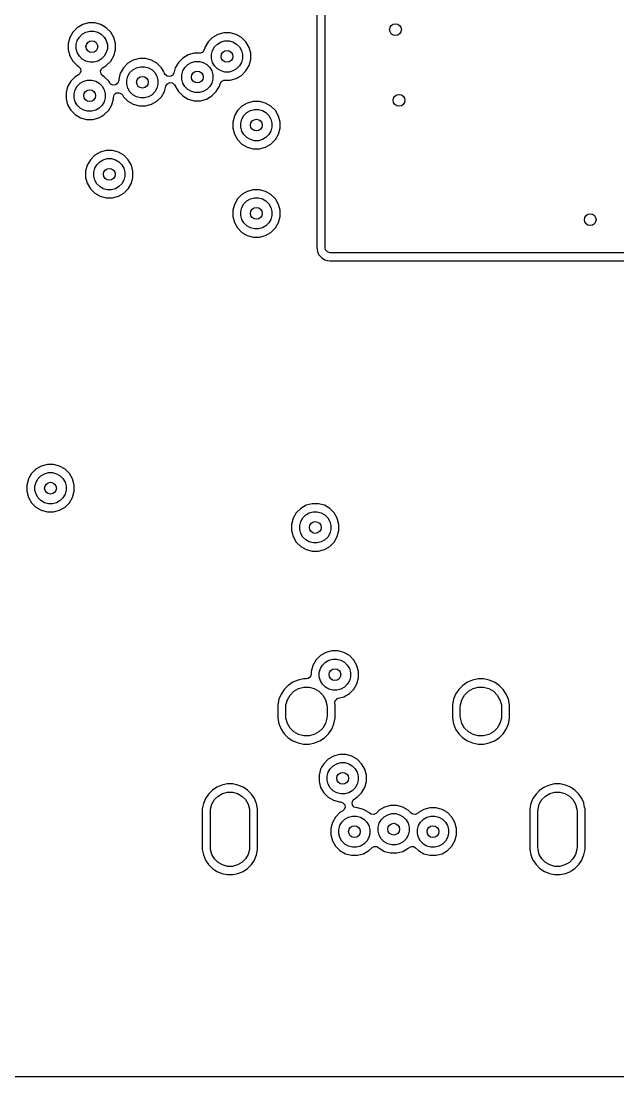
# Model space of a CAD drawing. Extents: x 0.98 to 8.09, y -3.46 to -0.83.
# Drawn here: x 4.026 to 4.625, y -3.465 to -2.405 of the extents above; entities that cross this region are included whole.
import ezdxf

# ---------------------------------------------------------------- set-up
doc = ezdxf.new("R2010")
doc.units = 0
doc.header["$MEASUREMENT"] = 0
doc.layers.add('BLACK', color=7, linetype='CONTINUOUS')

msp = doc.modelspace()

# ---------------------------------------------------------------- linework, layer by layer
at = {"layer": 'BLACK', "linetype": 'CONTINUOUS'}
for p, q in [((4.3225, -2.1407), (4.3225, -2.6329)), ((4.3307, -2.4184), (4.3307, -2.3298)), ((4.082, -2.4121), (4.0775, -2.4165)), ((4.0874, -2.409), (4.082, -2.4121)), ((4.082, -2.4121), (4.082, -2.4121)), ((4.0934, -2.4073), (4.0874, -2.409)), ((4.0874, -2.409), (4.0874, -2.409)), ((4.0874, -2.409), (4.0874, -2.409)), ((4.0997, -2.4073), (4.0934, -2.4073)), ((4.1057, -2.409), (4.0997, -2.4073)), ((4.1111, -2.4121), (4.1057, -2.409)), ((4.1156, -2.4165), (4.1111, -2.4121)), ((4.0744, -2.4219), (4.0728, -2.428)), ((4.0775, -2.4165), (4.0744, -2.4219)), ((4.0775, -2.4165), (4.0775, -2.4165)), ((4.0809, -2.429), (4.082, -2.4251)), ((4.082, -2.4251), (4.0841, -2.4215)), ((4.0841, -2.4215), (4.087, -2.4186)), ((4.087, -2.4186), (4.0905, -2.4166)), ((4.0905, -2.4166), (4.0945, -2.4155)), ((4.0945, -2.4155), (4.0986, -2.4155)), ((4.0986, -2.4155), (4.1026, -2.4166)), ((4.1026, -2.4166), (4.1061, -2.4186)), ((4.1061, -2.4186), (4.109, -2.4215)), ((4.109, -2.4215), (4.1111, -2.4251)), ((4.1111, -2.4251), (4.1122, -2.429)), ((4.1187, -2.4219), (4.1156, -2.4165)), ((4.1203, -2.428), (4.1187, -2.4219)), ((4.2177, -2.4219), (4.2133, -2.4264)), ((4.2231, -2.4188), (4.2177, -2.4219)), ((4.2177, -2.4219), (4.2177, -2.4219)), ((4.2292, -2.4172), (4.2231, -2.4188)), ((4.2231, -2.4188), (4.2231, -2.4188)), ((4.2231, -2.4188), (4.2231, -2.4188)), ((4.2354, -2.4172), (4.2292, -2.4172)), ((4.2415, -2.4188), (4.2354, -2.4172)), ((4.2469, -2.4219), (4.2415, -2.4188)), ((4.2513, -2.4264), (4.2469, -2.4219)), ((4.3307, -2.4578), (4.3307, -2.4184)), ((4.0728, -2.428), (4.0728, -2.4342)), ((4.0728, -2.4342), (4.0744, -2.4403)), ((4.0809, -2.4332), (4.0809, -2.429)), ((4.082, -2.4371), (4.0809, -2.4332)), ((4.1122, -2.4332), (4.1111, -2.4371)), ((4.1122, -2.429), (4.1122, -2.4332)), ((4.1187, -2.4403), (4.1203, -2.4342)), ((4.1203, -2.4342), (4.1203, -2.428)), ((4.2095, -2.4342), (4.2081, -2.4365)), ((4.2099, -2.4327), (4.2095, -2.4342)), ((4.2101, -2.4318), (4.2099, -2.4327)), ((4.2133, -2.4264), (4.2101, -2.4318)), ((4.2133, -2.4264), (4.2133, -2.4264)), ((4.2167, -2.4389), (4.2177, -2.4349)), ((4.2177, -2.4349), (4.2198, -2.4314)), ((4.2198, -2.4314), (4.2227, -2.4285)), ((4.2227, -2.4285), (4.2263, -2.4264)), ((4.2263, -2.4264), (4.2302, -2.4253)), ((4.2302, -2.4253), (4.2343, -2.4253)), ((4.2343, -2.4253), (4.2383, -2.4264)), ((4.2383, -2.4264), (4.2419, -2.4285)), ((4.2419, -2.4285), (4.2448, -2.4314)), ((4.2448, -2.4314), (4.2468, -2.4349)), ((4.2468, -2.4349), (4.2479, -2.4389)), ((4.2544, -2.4318), (4.2513, -2.4264)), ((4.2561, -2.4378), (4.2544, -2.4318)), ((4.0744, -2.4403), (4.0775, -2.4457)), ((4.0775, -2.4457), (4.082, -2.4501)), ((4.0841, -2.4407), (4.082, -2.4371)), ((4.087, -2.4436), (4.0841, -2.4407)), ((4.0905, -2.4457), (4.087, -2.4436)), ((4.0945, -2.4467), (4.0905, -2.4457)), ((4.1026, -2.4457), (4.0986, -2.4467)), ((4.1061, -2.4436), (4.1026, -2.4457)), ((4.109, -2.4407), (4.1061, -2.4436)), ((4.1111, -2.4371), (4.109, -2.4407)), ((4.1111, -2.4501), (4.1156, -2.4457)), ((4.1156, -2.4457), (4.1187, -2.4403)), ((4.1382, -2.4446), (4.1328, -2.4478)), ((4.1443, -2.443), (4.1382, -2.4446)), ((4.1382, -2.4446), (4.1382, -2.4446)), ((4.1382, -2.4446), (4.1382, -2.4446)), ((4.1505, -2.443), (4.1443, -2.443)), ((4.1566, -2.4446), (4.1505, -2.443)), ((4.162, -2.4478), (4.1566, -2.4446)), ((4.1879, -2.4425), (4.1835, -2.447)), ((4.1933, -2.4394), (4.1879, -2.4425)), ((4.1879, -2.4425), (4.1879, -2.4425)), ((4.1994, -2.4378), (4.1933, -2.4394)), ((4.1933, -2.4394), (4.1933, -2.4394)), ((4.1933, -2.4394), (4.1933, -2.4394)), ((4.1965, -2.447), (4.2004, -2.4459)), ((4.2048, -2.4378), (4.1994, -2.4378)), ((4.2004, -2.4459), (4.2046, -2.4459)), ((4.2046, -2.4459), (4.2085, -2.447)), ((4.2056, -2.4377), (4.2048, -2.4378)), ((4.2081, -2.4365), (4.2056, -2.4377)), ((4.2167, -2.443), (4.2167, -2.4389)), ((4.2177, -2.447), (4.2167, -2.443)), ((4.2479, -2.443), (4.2468, -2.447)), ((4.2479, -2.4389), (4.2479, -2.443)), ((4.2544, -2.4501), (4.2561, -2.4441)), ((4.2561, -2.4441), (4.2561, -2.4378)), ((4.082, -2.4501), (4.0833, -2.4509)), ((4.0833, -2.4509), (4.0852, -2.4529)), ((4.0857, -2.4556), (4.0847, -2.4581)), ((4.0852, -2.4529), (4.0857, -2.4556)), ((4.0986, -2.4467), (4.0945, -2.4467)), ((4.1053, -2.4558), (4.1064, -2.4533)), ((4.1059, -2.4585), (4.1053, -2.4558)), ((4.1064, -2.4533), (4.1078, -2.4521)), ((4.1078, -2.4521), (4.108, -2.452)), ((4.108, -2.452), (4.1111, -2.4501)), ((4.1259, -2.4565), (4.1252, -2.4576)), ((4.1284, -2.4522), (4.1259, -2.4565)), ((4.1328, -2.4478), (4.1284, -2.4522)), ((4.1284, -2.4522), (4.1284, -2.4522)), ((4.1328, -2.4478), (4.1328, -2.4478)), ((4.1349, -2.4572), (4.1378, -2.4543)), ((4.1378, -2.4543), (4.1414, -2.4522)), ((4.1414, -2.4522), (4.1453, -2.4512)), ((4.1453, -2.4512), (4.1494, -2.4512)), ((4.1494, -2.4512), (4.1534, -2.4522)), ((4.1534, -2.4522), (4.157, -2.4543)), ((4.157, -2.4543), (4.1599, -2.4572)), ((4.1664, -2.4522), (4.162, -2.4478)), ((4.1684, -2.4556), (4.1664, -2.4522)), ((4.1695, -2.4576), (4.1684, -2.4556)), ((4.1803, -2.4524), (4.179, -2.4576)), ((4.1835, -2.447), (4.1803, -2.4524)), ((4.1835, -2.447), (4.1835, -2.447)), ((4.1869, -2.4595), (4.1879, -2.4555)), ((4.1879, -2.4555), (4.19, -2.452)), ((4.19, -2.452), (4.1929, -2.4491)), ((4.1929, -2.4491), (4.1965, -2.447)), ((4.2085, -2.447), (4.2121, -2.4491)), ((4.2121, -2.4491), (4.215, -2.452)), ((4.215, -2.452), (4.217, -2.4555)), ((4.217, -2.4555), (4.2181, -2.4595)), ((4.2198, -2.4505), (4.2177, -2.447)), ((4.2227, -2.4534), (4.2198, -2.4505)), ((4.2263, -2.4555), (4.2227, -2.4534)), ((4.2302, -2.4566), (4.2263, -2.4555)), ((4.2343, -2.4566), (4.2302, -2.4566)), ((4.2383, -2.4555), (4.2343, -2.4566)), ((4.2419, -2.4534), (4.2383, -2.4555)), ((4.2448, -2.4505), (4.2419, -2.4534)), ((4.2468, -2.447), (4.2448, -2.4505)), ((4.2469, -2.46), (4.2513, -2.4555)), ((4.2513, -2.4555), (4.2544, -2.4501)), ((4.0755, -2.4657), (4.0726, -2.4708)), ((4.0799, -2.4613), (4.0755, -2.4657)), ((4.0755, -2.4657), (4.0755, -2.4657)), ((4.0833, -2.4593), (4.0799, -2.4613)), ((4.0799, -2.4613), (4.0799, -2.4613)), ((4.0847, -2.4581), (4.0833, -2.4593)), ((4.0849, -2.4678), (4.0885, -2.4658)), ((4.0885, -2.4658), (4.0924, -2.4647)), ((4.0924, -2.4647), (4.0965, -2.4647)), ((4.0965, -2.4647), (4.1005, -2.4658)), ((4.1005, -2.4658), (4.1041, -2.4678)), ((4.1078, -2.4605), (4.1059, -2.4585)), ((4.1091, -2.4613), (4.1078, -2.4605)), ((4.1135, -2.4657), (4.1091, -2.4613)), ((4.1145, -2.4675), (4.1135, -2.4657)), ((4.1135, -2.4657), (4.1135, -2.4657)), ((4.1135, -2.4657), (4.1135, -2.4657)), ((4.1155, -2.4687), (4.1145, -2.4675)), ((4.1236, -2.465), (4.1228, -2.4677)), ((4.1252, -2.4576), (4.1236, -2.4637)), ((4.1236, -2.4637), (4.1236, -2.4637)), ((4.1236, -2.4637), (4.1236, -2.465)), ((4.1318, -2.4647), (4.1328, -2.4608)), ((4.1318, -2.4688), (4.1318, -2.4647)), ((4.1328, -2.4608), (4.1349, -2.4572)), ((4.1599, -2.4572), (4.1619, -2.4608)), ((4.1619, -2.4608), (4.163, -2.4647)), ((4.163, -2.4647), (4.163, -2.4688)), ((4.1697, -2.4579), (4.1695, -2.4576)), ((4.1702, -2.459), (4.1697, -2.4579)), ((4.1697, -2.4579), (4.1697, -2.4579)), ((4.1723, -2.4608), (4.1702, -2.459)), ((4.175, -2.4611), (4.1723, -2.4608)), ((4.1724, -2.4684), (4.1748, -2.4672)), ((4.1748, -2.4672), (4.1776, -2.4675)), ((4.1775, -2.4599), (4.175, -2.4611)), ((4.179, -2.4576), (4.1775, -2.4599)), ((4.1776, -2.4675), (4.1797, -2.4693)), ((4.1869, -2.4636), (4.1869, -2.4595)), ((4.1879, -2.4676), (4.1869, -2.4636)), ((4.19, -2.4711), (4.1879, -2.4676)), ((4.217, -2.4676), (4.215, -2.4711)), ((4.2181, -2.4636), (4.217, -2.4676)), ((4.2181, -2.4595), (4.2181, -2.4636)), ((4.2253, -2.4683), (4.2267, -2.466)), ((4.2267, -2.466), (4.2292, -2.4648)), ((4.2292, -2.4648), (4.23, -2.4647)), ((4.23, -2.4647), (4.2354, -2.4647)), ((4.2354, -2.4647), (4.2415, -2.4631)), ((4.2354, -2.4647), (4.2354, -2.4647)), ((4.2415, -2.4631), (4.2469, -2.46)), ((4.3307, -2.6329), (4.3307, -2.4578)), ((4.0723, -2.4711), (4.0707, -2.4772)), ((4.0707, -2.4772), (4.0707, -2.4834)), ((4.0726, -2.4708), (4.0723, -2.4711)), ((4.0789, -2.4783), (4.0799, -2.4743)), ((4.0799, -2.4743), (4.082, -2.4707)), ((4.082, -2.4707), (4.0849, -2.4678)), ((4.1041, -2.4678), (4.107, -2.4707)), ((4.107, -2.4707), (4.109, -2.4743)), ((4.109, -2.4743), (4.1101, -2.4783)), ((4.118, -2.4698), (4.1155, -2.4687)), ((4.1208, -2.4695), (4.118, -2.4698)), ((4.119, -2.4794), (4.1211, -2.4776)), ((4.1228, -2.4677), (4.1208, -2.4695)), ((4.1211, -2.4776), (4.1238, -2.4773)), ((4.1238, -2.4773), (4.1263, -2.4784)), ((4.1328, -2.4728), (4.1318, -2.4688)), ((4.1349, -2.4764), (4.1328, -2.4728)), ((4.1378, -2.4793), (4.1349, -2.4764)), ((4.1599, -2.4764), (4.157, -2.4793)), ((4.1619, -2.4728), (4.1599, -2.4764)), ((4.163, -2.4688), (4.1619, -2.4728)), ((4.1664, -2.4814), (4.1695, -2.476)), ((4.1695, -2.476), (4.1709, -2.4708)), ((4.1709, -2.4708), (4.1724, -2.4684)), ((4.1797, -2.4693), (4.1802, -2.4704)), ((4.1802, -2.4704), (4.1802, -2.4704)), ((4.1802, -2.4704), (4.1803, -2.4707)), ((4.1803, -2.4707), (4.1804, -2.4708)), ((4.1804, -2.4708), (4.1835, -2.4761)), ((4.1835, -2.4761), (4.1879, -2.4806)), ((4.1929, -2.474), (4.19, -2.4711)), ((4.1965, -2.4761), (4.1929, -2.474)), ((4.2004, -2.4772), (4.1965, -2.4761)), ((4.2046, -2.4772), (4.2004, -2.4772)), ((4.2085, -2.4761), (4.2046, -2.4772)), ((4.2121, -2.474), (4.2085, -2.4761)), ((4.215, -2.4711), (4.2121, -2.474)), ((4.2171, -2.4806), (4.2215, -2.4761)), ((4.2215, -2.4761), (4.2246, -2.4707)), ((4.2246, -2.4707), (4.2253, -2.4683)), ((4.0707, -2.4834), (4.0723, -2.4895)), ((4.0789, -2.4824), (4.0789, -2.4783)), ((4.0799, -2.4863), (4.0789, -2.4824)), ((4.082, -2.4899), (4.0799, -2.4863)), ((4.109, -2.4863), (4.107, -2.4899)), ((4.1101, -2.4824), (4.109, -2.4863)), ((4.1101, -2.4783), (4.1101, -2.4824)), ((4.1166, -2.4895), (4.1183, -2.4834)), ((4.1183, -2.4821), (4.119, -2.4794)), ((4.1183, -2.4834), (4.1183, -2.4821)), ((4.1263, -2.4784), (4.1274, -2.4796)), ((4.1274, -2.4796), (4.1284, -2.4814)), ((4.1284, -2.4814), (4.1284, -2.4814)), ((4.1284, -2.4814), (4.1284, -2.4814)), ((4.1284, -2.4814), (4.1328, -2.4858)), ((4.1328, -2.4858), (4.1382, -2.4889)), ((4.1414, -2.4813), (4.1378, -2.4793)), ((4.1453, -2.4824), (4.1414, -2.4813)), ((4.1494, -2.4824), (4.1453, -2.4824)), ((4.1534, -2.4813), (4.1494, -2.4824)), ((4.157, -2.4793), (4.1534, -2.4813)), ((4.1566, -2.4889), (4.162, -2.4858)), ((4.162, -2.4858), (4.1664, -2.4814)), ((4.1879, -2.4806), (4.1933, -2.4837)), ((4.1933, -2.4837), (4.1994, -2.4853)), ((4.1994, -2.4853), (4.1994, -2.4853)), ((4.1994, -2.4853), (4.2056, -2.4853)), ((4.2056, -2.4853), (4.2117, -2.4837)), ((4.2056, -2.4853), (4.2056, -2.4853)), ((4.2117, -2.4837), (4.2171, -2.4806)), ((4.2526, -2.4877), (4.2472, -2.4908)), ((4.2587, -2.4861), (4.2526, -2.4877)), ((4.2526, -2.4877), (4.2526, -2.4877)), ((4.2526, -2.4877), (4.2526, -2.4877)), ((4.2649, -2.4861), (4.2587, -2.4861)), ((4.271, -2.4877), (4.2649, -2.4861)), ((4.2764, -2.4908), (4.271, -2.4877)), ((4.0723, -2.4895), (4.0755, -2.4949)), ((4.0755, -2.4949), (4.0799, -2.4993)), ((4.0799, -2.4993), (4.0853, -2.5025)), ((4.0849, -2.4928), (4.082, -2.4899)), ((4.0885, -2.4949), (4.0849, -2.4928)), ((4.0924, -2.4959), (4.0885, -2.4949)), ((4.0965, -2.4959), (4.0924, -2.4959)), ((4.1005, -2.4949), (4.0965, -2.4959)), ((4.1041, -2.4928), (4.1005, -2.4949)), ((4.107, -2.4899), (4.1041, -2.4928)), ((4.1068, -2.5007), (4.1091, -2.4993)), ((4.1091, -2.4993), (4.1135, -2.4949)), ((4.1135, -2.4949), (4.1166, -2.4895)), ((4.1382, -2.4889), (4.1443, -2.4906)), ((4.1443, -2.4906), (4.1443, -2.4906)), ((4.1443, -2.4906), (4.1505, -2.4906)), ((4.1505, -2.4906), (4.1566, -2.4889)), ((4.1505, -2.4906), (4.1505, -2.4906)), ((4.2404, -2.4993), (4.2397, -2.5007)), ((4.2428, -2.4952), (4.2404, -2.4993)), ((4.2472, -2.4908), (4.2428, -2.4952)), ((4.2428, -2.4952), (4.2428, -2.4952)), ((4.2472, -2.4908), (4.2472, -2.4908)), ((4.2493, -2.5003), (4.2522, -2.4973)), ((4.2522, -2.4973), (4.2558, -2.4953)), ((4.2558, -2.4953), (4.2598, -2.4942)), ((4.2598, -2.4942), (4.2639, -2.4942)), ((4.2639, -2.4942), (4.2678, -2.4953)), ((4.2678, -2.4953), (4.2714, -2.4973)), ((4.2714, -2.4973), (4.2743, -2.5003)), ((4.2808, -2.4952), (4.2764, -2.4908)), ((4.284, -2.5007), (4.2808, -2.4952)), ((4.0853, -2.5025), (4.0914, -2.5041)), ((4.0914, -2.5041), (4.0914, -2.5041)), ((4.0914, -2.5041), (4.0976, -2.5041)), ((4.0976, -2.5041), (4.1037, -2.5025)), ((4.0976, -2.5041), (4.0976, -2.5041)), ((4.1037, -2.5025), (4.1042, -2.5022)), ((4.1037, -2.5025), (4.1037, -2.5025)), ((4.1037, -2.5025), (4.1037, -2.5025)), ((4.1037, -2.5025), (4.1037, -2.5025)), ((4.1042, -2.5022), (4.1068, -2.5007)), ((4.1042, -2.5022), (4.1042, -2.5022)), ((4.2397, -2.5007), (4.238, -2.5067)), ((4.238, -2.5067), (4.238, -2.513)), ((4.2462, -2.5078), (4.2473, -2.5038)), ((4.2462, -2.5119), (4.2462, -2.5078)), ((4.2473, -2.5038), (4.2493, -2.5003)), ((4.2743, -2.5003), (4.2764, -2.5038)), ((4.2764, -2.5038), (4.2774, -2.5078)), ((4.2774, -2.5078), (4.2774, -2.5119)), ((4.2856, -2.5067), (4.284, -2.5007)), ((4.2856, -2.513), (4.2856, -2.5067)), ((4.238, -2.513), (4.2397, -2.519)), ((4.2397, -2.519), (4.2428, -2.5244)), ((4.2473, -2.5159), (4.2462, -2.5119)), ((4.2493, -2.5194), (4.2473, -2.5159)), ((4.2522, -2.5223), (4.2493, -2.5194)), ((4.2743, -2.5194), (4.2714, -2.5223)), ((4.2764, -2.5159), (4.2743, -2.5194)), ((4.2774, -2.5119), (4.2764, -2.5159)), ((4.2808, -2.5244), (4.284, -2.519)), ((4.284, -2.519), (4.2856, -2.513)), ((4.2428, -2.5244), (4.2472, -2.5289)), ((4.2472, -2.5289), (4.2526, -2.532)), ((4.2558, -2.5244), (4.2522, -2.5223)), ((4.2598, -2.5255), (4.2558, -2.5244)), ((4.2639, -2.5255), (4.2598, -2.5255)), ((4.2678, -2.5244), (4.2639, -2.5255)), ((4.2714, -2.5223), (4.2678, -2.5244)), ((4.271, -2.532), (4.2764, -2.5289)), ((4.2764, -2.5289), (4.2808, -2.5244)), ((4.0996, -2.54), (4.0952, -2.5445)), ((4.105, -2.5369), (4.0996, -2.54)), ((4.0996, -2.54), (4.0996, -2.54)), ((4.111, -2.5353), (4.105, -2.5369)), ((4.105, -2.5369), (4.105, -2.5369)), ((4.105, -2.5369), (4.105, -2.5369)), ((4.1173, -2.5353), (4.111, -2.5353)), ((4.1233, -2.5369), (4.1173, -2.5353)), ((4.1288, -2.54), (4.1233, -2.5369)), ((4.1332, -2.5445), (4.1288, -2.54)), ((4.2526, -2.532), (4.2587, -2.5336)), ((4.2587, -2.5336), (4.2587, -2.5336)), ((4.2587, -2.5336), (4.2649, -2.5336)), ((4.2649, -2.5336), (4.271, -2.532)), ((4.2649, -2.5336), (4.2649, -2.5336)), ((4.092, -2.5499), (4.0904, -2.5559)), ((4.0952, -2.5445), (4.092, -2.5499)), ((4.0952, -2.5445), (4.0952, -2.5445)), ((4.0996, -2.553), (4.1017, -2.5495)), ((4.1017, -2.5495), (4.1046, -2.5466)), ((4.1046, -2.5466), (4.1081, -2.5445)), ((4.1081, -2.5445), (4.1121, -2.5434)), ((4.1121, -2.5434), (4.1162, -2.5434)), ((4.1162, -2.5434), (4.1202, -2.5445)), ((4.1202, -2.5445), (4.1238, -2.5466)), ((4.1238, -2.5466), (4.1267, -2.5495)), ((4.1267, -2.5495), (4.1287, -2.553)), ((4.1363, -2.5499), (4.1332, -2.5445)), ((4.1379, -2.5559), (4.1363, -2.5499)), ((4.0904, -2.5559), (4.0904, -2.5622)), ((4.0904, -2.5622), (4.092, -2.5682)), ((4.0986, -2.557), (4.0996, -2.553)), ((4.0986, -2.5611), (4.0986, -2.557)), ((4.0996, -2.5651), (4.0986, -2.5611)), ((4.1287, -2.553), (4.1298, -2.557)), ((4.1298, -2.5611), (4.1287, -2.5651)), ((4.1298, -2.557), (4.1298, -2.5611)), ((4.1363, -2.5682), (4.1379, -2.5622)), ((4.1379, -2.5622), (4.1379, -2.5559)), ((4.092, -2.5682), (4.0952, -2.5736)), ((4.1017, -2.5686), (4.0996, -2.5651)), ((4.1046, -2.5715), (4.1017, -2.5686)), ((4.1081, -2.5736), (4.1046, -2.5715)), ((4.1238, -2.5715), (4.1202, -2.5736)), ((4.1267, -2.5686), (4.1238, -2.5715)), ((4.1287, -2.5651), (4.1267, -2.5686)), ((4.1332, -2.5736), (4.1363, -2.5682)), ((4.0952, -2.5736), (4.0996, -2.5781)), ((4.0996, -2.5781), (4.105, -2.5812)), ((4.105, -2.5812), (4.111, -2.5828)), ((4.1121, -2.5747), (4.1081, -2.5736)), ((4.111, -2.5828), (4.111, -2.5828)), ((4.111, -2.5828), (4.1173, -2.5828)), ((4.1162, -2.5747), (4.1121, -2.5747)), ((4.1202, -2.5736), (4.1162, -2.5747)), ((4.1173, -2.5828), (4.1233, -2.5812)), ((4.1173, -2.5828), (4.1173, -2.5828)), ((4.1233, -2.5812), (4.1288, -2.5781)), ((4.1288, -2.5781), (4.1332, -2.5736)), ((4.2428, -2.5838), (4.2397, -2.5893)), ((4.2472, -2.5794), (4.2428, -2.5838)), ((4.2428, -2.5838), (4.2428, -2.5838)), ((4.2526, -2.5763), (4.2472, -2.5794)), ((4.2472, -2.5794), (4.2472, -2.5794)), ((4.2522, -2.5859), (4.2558, -2.5839)), ((4.2587, -2.5747), (4.2526, -2.5763)), ((4.2526, -2.5763), (4.2526, -2.5763)), ((4.2526, -2.5763), (4.2526, -2.5763)), ((4.2558, -2.5839), (4.2598, -2.5828)), ((4.2649, -2.5747), (4.2587, -2.5747)), ((4.2598, -2.5828), (4.2639, -2.5828)), ((4.2639, -2.5828), (4.2678, -2.5839)), ((4.271, -2.5763), (4.2649, -2.5747)), ((4.2678, -2.5839), (4.2714, -2.5859)), ((4.2764, -2.5794), (4.271, -2.5763)), ((4.2808, -2.5838), (4.2764, -2.5794)), ((4.284, -2.5893), (4.2808, -2.5838)), ((4.2397, -2.5893), (4.238, -2.5953)), ((4.2462, -2.5964), (4.2473, -2.5924)), ((4.2473, -2.5924), (4.2493, -2.5888)), ((4.2493, -2.5888), (4.2522, -2.5859)), ((4.2714, -2.5859), (4.2743, -2.5888)), ((4.2743, -2.5888), (4.2764, -2.5924)), ((4.2764, -2.5924), (4.2774, -2.5964)), ((4.2856, -2.5953), (4.284, -2.5893)), ((4.238, -2.5953), (4.238, -2.6016)), ((4.238, -2.6016), (4.2397, -2.6076)), ((4.2462, -2.6005), (4.2462, -2.5964)), ((4.2473, -2.6045), (4.2462, -2.6005)), ((4.2493, -2.608), (4.2473, -2.6045)), ((4.2764, -2.6045), (4.2743, -2.608)), ((4.2774, -2.6005), (4.2764, -2.6045)), ((4.2774, -2.5964), (4.2774, -2.6005)), ((4.284, -2.6076), (4.2856, -2.6016)), ((4.2856, -2.6016), (4.2856, -2.5953)), ((4.2397, -2.6076), (4.2428, -2.613)), ((4.2428, -2.613), (4.2472, -2.6174)), ((4.2522, -2.6109), (4.2493, -2.608)), ((4.2558, -2.613), (4.2522, -2.6109)), ((4.2598, -2.614), (4.2558, -2.613)), ((4.2639, -2.614), (4.2598, -2.614)), ((4.2678, -2.613), (4.2639, -2.614)), ((4.2714, -2.6109), (4.2678, -2.613)), ((4.2743, -2.608), (4.2714, -2.6109)), ((4.2764, -2.6174), (4.2808, -2.613)), ((4.2808, -2.613), (4.284, -2.6076)), ((4.2472, -2.6174), (4.2526, -2.6206)), ((4.2526, -2.6206), (4.2587, -2.6222)), ((4.2587, -2.6222), (4.2587, -2.6222)), ((4.2587, -2.6222), (4.2649, -2.6222)), ((4.2649, -2.6222), (4.271, -2.6206)), ((4.2649, -2.6222), (4.2649, -2.6222)), ((4.271, -2.6206), (4.2764, -2.6174)), ((4.3225, -2.6329), (4.3227, -2.6347)), ((4.3227, -2.6347), (4.3231, -2.6367)), ((4.3231, -2.6367), (4.3232, -2.6371)), ((4.3311, -2.6349), (4.3307, -2.6329)), ((4.333, -2.637), (4.3311, -2.6349)), ((4.3356, -2.6378), (4.333, -2.637)), ((4.3232, -2.6371), (4.3249, -2.6403)), ((4.3249, -2.6403), (4.3267, -2.6424)), ((4.3267, -2.6424), (4.3267, -2.6424)), ((4.3267, -2.6424), (4.3267, -2.6424)), ((4.3267, -2.6424), (4.3274, -2.6431)), ((4.3274, -2.6431), (4.3274, -2.6431)), ((4.3274, -2.6431), (4.329, -2.644)), ((4.329, -2.644), (4.3306, -2.6449)), ((4.3306, -2.6449), (4.3333, -2.6457)), ((4.3333, -2.6457), (4.3333, -2.6457)), ((4.3333, -2.6457), (4.3333, -2.6457)), ((4.3333, -2.6457), (4.3336, -2.6457)), ((4.3336, -2.6457), (4.3356, -2.646)), ((5.3224, -2.6378), (4.3356, -2.6378)), ((4.3356, -2.646), (4.8878, -2.646)), ((4.0361, -2.8594), (4.0334, -2.8641)), ((4.0405, -2.855), (4.0361, -2.8594)), ((4.0361, -2.8594), (4.0361, -2.8594)), ((4.0459, -2.8519), (4.0405, -2.855)), ((4.0405, -2.855), (4.0405, -2.855)), ((4.052, -2.8502), (4.0459, -2.8519)), ((4.0459, -2.8519), (4.0459, -2.8519)), ((4.0459, -2.8519), (4.0459, -2.8519)), ((4.0491, -2.8595), (4.0531, -2.8584)), ((4.0582, -2.8502), (4.052, -2.8502)), ((4.0531, -2.8584), (4.0572, -2.8584)), ((4.0572, -2.8584), (4.0611, -2.8595)), ((4.0643, -2.8519), (4.0582, -2.8502)), ((4.0697, -2.855), (4.0643, -2.8519)), ((4.0741, -2.8594), (4.0697, -2.855)), ((4.0773, -2.8648), (4.0741, -2.8594)), ((4.033, -2.8648), (4.0314, -2.8709)), ((4.0334, -2.8641), (4.033, -2.8648)), ((4.0395, -2.872), (4.0406, -2.868)), ((4.0406, -2.868), (4.0426, -2.8644)), ((4.0426, -2.8644), (4.0455, -2.8615)), ((4.0455, -2.8615), (4.0491, -2.8595)), ((4.0611, -2.8595), (4.0647, -2.8615)), ((4.0647, -2.8615), (4.0676, -2.8644)), ((4.0676, -2.8644), (4.0697, -2.868)), ((4.0697, -2.868), (4.0707, -2.872)), ((4.0789, -2.8709), (4.0773, -2.8648)), ((4.0314, -2.8709), (4.0314, -2.8771)), ((4.0314, -2.8771), (4.033, -2.8832)), ((4.0395, -2.8761), (4.0395, -2.872)), ((4.0406, -2.88), (4.0395, -2.8761)), ((4.0426, -2.8836), (4.0406, -2.88)), ((4.0697, -2.88), (4.0676, -2.8836)), ((4.0707, -2.8761), (4.0697, -2.88)), ((4.0707, -2.872), (4.0707, -2.8761)), ((4.0773, -2.8832), (4.0789, -2.8771)), ((4.0789, -2.8771), (4.0789, -2.8709)), ((4.033, -2.8832), (4.0361, -2.8886)), ((4.0361, -2.8886), (4.0405, -2.893)), ((4.0455, -2.8865), (4.0426, -2.8836)), ((4.0491, -2.8886), (4.0455, -2.8865)), ((4.0531, -2.8896), (4.0491, -2.8886)), ((4.0572, -2.8896), (4.0531, -2.8896)), ((4.0611, -2.8886), (4.0572, -2.8896)), ((4.0647, -2.8865), (4.0611, -2.8886)), ((4.0676, -2.8836), (4.0647, -2.8865)), ((4.0697, -2.893), (4.0741, -2.8886)), ((4.0741, -2.8886), (4.0773, -2.8832)), ((4.3177, -2.8896), (4.3117, -2.8912)), ((4.324, -2.8896), (4.3177, -2.8896)), ((4.33, -2.8912), (4.324, -2.8896)), ((4.0405, -2.893), (4.0459, -2.8962)), ((4.0459, -2.8962), (4.052, -2.8978)), ((4.052, -2.8978), (4.052, -2.8978)), ((4.052, -2.8978), (4.0582, -2.8978)), ((4.0582, -2.8978), (4.0643, -2.8962)), ((4.0582, -2.8978), (4.0582, -2.8978)), ((4.0643, -2.8962), (4.0697, -2.893)), ((4.3018, -2.8988), (4.2987, -2.9042)), ((4.3063, -2.8944), (4.3018, -2.8988)), ((4.3018, -2.8988), (4.3018, -2.8988)), ((4.3117, -2.8912), (4.3063, -2.8944)), ((4.3063, -2.8944), (4.3063, -2.8944)), ((4.3084, -2.9038), (4.3113, -2.9009)), ((4.3113, -2.9009), (4.3148, -2.8988)), ((4.3117, -2.8912), (4.3117, -2.8912)), ((4.3117, -2.8912), (4.3117, -2.8912)), ((4.3148, -2.8988), (4.3188, -2.8978)), ((4.3188, -2.8978), (4.3229, -2.8978)), ((4.3229, -2.8978), (4.3269, -2.8988)), ((4.3269, -2.8988), (4.3305, -2.9009)), ((4.3355, -2.8944), (4.33, -2.8912)), ((4.3305, -2.9009), (4.3334, -2.9038)), ((4.3399, -2.8988), (4.3355, -2.8944)), ((4.343, -2.9042), (4.3399, -2.8988)), ((4.2987, -2.9042), (4.2971, -2.9103)), ((4.2971, -2.9103), (4.2971, -2.9165)), ((4.3053, -2.9113), (4.3063, -2.9074)), ((4.3053, -2.9154), (4.3053, -2.9113)), ((4.3063, -2.9074), (4.3084, -2.9038)), ((4.3334, -2.9038), (4.3354, -2.9074)), ((4.3354, -2.9074), (4.3365, -2.9113)), ((4.3365, -2.9113), (4.3365, -2.9154)), ((4.3446, -2.9103), (4.343, -2.9042)), ((4.3446, -2.9165), (4.3446, -2.9103)), ((4.2971, -2.9165), (4.2987, -2.9226)), ((4.2987, -2.9226), (4.3018, -2.928)), ((4.3063, -2.9194), (4.3053, -2.9154)), ((4.3084, -2.923), (4.3063, -2.9194)), ((4.3113, -2.9259), (4.3084, -2.923)), ((4.3334, -2.923), (4.3305, -2.9259)), ((4.3354, -2.9194), (4.3334, -2.923)), ((4.3365, -2.9154), (4.3354, -2.9194)), ((4.3399, -2.928), (4.343, -2.9226)), ((4.343, -2.9226), (4.3446, -2.9165)), ((4.3018, -2.928), (4.3063, -2.9324)), ((4.3063, -2.9324), (4.3117, -2.9355)), ((4.3148, -2.9279), (4.3113, -2.9259)), ((4.3188, -2.929), (4.3148, -2.9279)), ((4.3229, -2.929), (4.3188, -2.929)), ((4.3269, -2.9279), (4.3229, -2.929)), ((4.3305, -2.9259), (4.3269, -2.9279)), ((4.33, -2.9355), (4.3355, -2.9324)), ((4.3355, -2.9324), (4.3399, -2.928)), ((4.3117, -2.9355), (4.3177, -2.9372)), ((4.3177, -2.9372), (4.3177, -2.9372)), ((4.3177, -2.9372), (4.324, -2.9372)), ((4.324, -2.9372), (4.33, -2.9355)), ((4.324, -2.9372), (4.324, -2.9372)), ((4.3314, -3.0389), (4.326, -3.042)), ((4.3374, -3.0373), (4.3314, -3.0389)), ((4.3314, -3.0389), (4.3314, -3.0389)), ((4.3314, -3.0389), (4.3314, -3.0389)), ((4.3437, -3.0373), (4.3374, -3.0373)), ((4.3472, -3.0382), (4.3437, -3.0373)), ((4.3497, -3.0389), (4.3472, -3.0382)), ((4.3551, -3.042), (4.3497, -3.0389)), ((4.3215, -3.0464), (4.3184, -3.0518)), ((4.326, -3.042), (4.3215, -3.0464)), ((4.3215, -3.0464), (4.3215, -3.0464)), ((4.326, -3.042), (4.326, -3.042)), ((4.3281, -3.0514), (4.331, -3.0485)), ((4.331, -3.0485), (4.3345, -3.0465)), ((4.3345, -3.0465), (4.3385, -3.0454)), ((4.3385, -3.0454), (4.3426, -3.0454)), ((4.3426, -3.0454), (4.3466, -3.0465)), ((4.3466, -3.0465), (4.3501, -3.0485)), ((4.3501, -3.0485), (4.353, -3.0514)), ((4.3596, -3.0464), (4.3551, -3.042)), ((4.3627, -3.0518), (4.3596, -3.0464)), ((4.3168, -3.0605), (4.316, -3.0632)), ((4.3184, -3.0518), (4.3168, -3.0579)), ((4.3168, -3.0579), (4.3168, -3.0579)), ((4.3168, -3.0579), (4.3168, -3.0605)), ((4.3249, -3.059), (4.326, -3.055)), ((4.3249, -3.0631), (4.3249, -3.059)), ((4.326, -3.055), (4.3281, -3.0514)), ((4.353, -3.0514), (4.3551, -3.055)), ((4.3551, -3.055), (4.3562, -3.059)), ((4.3562, -3.059), (4.3562, -3.0631)), ((4.3643, -3.0579), (4.3627, -3.0518)), ((4.3643, -3.0642), (4.3643, -3.0579)), ((4.2984, -3.0687), (4.2937, -3.0718)), ((4.3036, -3.0665), (4.2984, -3.0687)), ((4.3092, -3.0654), (4.3036, -3.0665)), ((4.3036, -3.0665), (4.3036, -3.0665)), ((4.3119, -3.0654), (4.3092, -3.0654)), ((4.3139, -3.065), (4.3119, -3.0654)), ((4.316, -3.0632), (4.3139, -3.065)), ((4.326, -3.0671), (4.3249, -3.0631)), ((4.3281, -3.0706), (4.326, -3.0671)), ((4.331, -3.0735), (4.3281, -3.0706)), ((4.353, -3.0706), (4.3501, -3.0735)), ((4.3551, -3.0671), (4.353, -3.0706)), ((4.3562, -3.0631), (4.3551, -3.0671)), ((4.3596, -3.0756), (4.3627, -3.0702)), ((4.3627, -3.0702), (4.3643, -3.0642)), ((4.4736, -3.0687), (4.4689, -3.0718)), ((4.4788, -3.0665), (4.4736, -3.0687)), ((4.4844, -3.0654), (4.4788, -3.0665)), ((4.4788, -3.0665), (4.4788, -3.0665)), ((4.49, -3.0654), (4.4844, -3.0654)), ((4.4844, -3.0654), (4.4844, -3.0654)), ((4.4956, -3.0665), (4.49, -3.0654)), ((4.49, -3.0654), (4.49, -3.0654)), ((4.5008, -3.0687), (4.4956, -3.0665)), ((4.4956, -3.0665), (4.4956, -3.0665)), ((4.5055, -3.0718), (4.5008, -3.0687)), ((4.2866, -3.0805), (4.2844, -3.0857)), ((4.2897, -3.0758), (4.2866, -3.0805)), ((4.2937, -3.0718), (4.2897, -3.0758)), ((4.2897, -3.0758), (4.2897, -3.0758)), ((4.2929, -3.0862), (4.2956, -3.0815)), ((4.2937, -3.0718), (4.2937, -3.0718)), ((4.2956, -3.0815), (4.2994, -3.0777)), ((4.2994, -3.0777), (4.3041, -3.075)), ((4.3041, -3.075), (4.3093, -3.0736)), ((4.3093, -3.0736), (4.3147, -3.0736)), ((4.3147, -3.0736), (4.3199, -3.075)), ((4.3199, -3.075), (4.3246, -3.0777)), ((4.3246, -3.0777), (4.3284, -3.0815)), ((4.3284, -3.0815), (4.3311, -3.0862)), ((4.3345, -3.0756), (4.331, -3.0735)), ((4.3385, -3.0766), (4.3345, -3.0756)), ((4.3426, -3.0766), (4.3385, -3.0766)), ((4.3466, -3.0756), (4.3426, -3.0766)), ((4.3501, -3.0735), (4.3466, -3.0756)), ((4.3497, -3.0832), (4.3551, -3.08)), ((4.3551, -3.08), (4.3596, -3.0756)), ((4.4618, -3.0805), (4.4596, -3.0857)), ((4.4649, -3.0758), (4.4618, -3.0805)), ((4.4689, -3.0718), (4.4649, -3.0758)), ((4.4649, -3.0758), (4.4649, -3.0758)), ((4.4681, -3.0862), (4.4708, -3.0815)), ((4.4689, -3.0718), (4.4689, -3.0718)), ((4.4708, -3.0815), (4.4746, -3.0777)), ((4.4746, -3.0777), (4.4793, -3.075)), ((4.4793, -3.075), (4.4845, -3.0736)), ((4.4845, -3.0736), (4.4899, -3.0736)), ((4.4899, -3.0736), (4.4951, -3.075)), ((4.4951, -3.075), (4.4998, -3.0777)), ((4.4998, -3.0777), (4.5036, -3.0815)), ((4.5036, -3.0815), (4.5063, -3.0862)), ((4.5095, -3.0758), (4.5055, -3.0718)), ((4.5055, -3.0718), (4.5055, -3.0718)), ((4.5126, -3.0805), (4.5095, -3.0758)), ((4.5095, -3.0758), (4.5095, -3.0758)), ((4.5148, -3.0857), (4.5126, -3.0805)), ((4.2844, -3.0857), (4.2833, -3.0913)), ((4.2833, -3.0913), (4.2833, -3.1048)), ((4.2844, -3.0857), (4.2844, -3.0857)), ((4.2913, -3.0941), (4.2915, -3.0914)), ((4.2915, -3.0914), (4.2929, -3.0862)), ((4.3311, -3.0862), (4.3325, -3.0914)), ((4.3325, -3.0914), (4.3327, -3.0941)), ((4.3405, -3.0902), (4.3406, -3.0889)), ((4.3405, -3.0903), (4.3405, -3.0902)), ((4.3407, -3.0913), (4.3405, -3.0903)), ((4.3406, -3.0889), (4.3408, -3.0876)), ((4.3407, -3.1048), (4.3407, -3.0913)), ((4.3407, -3.0913), (4.3407, -3.0913)), ((4.3408, -3.0875), (4.3416, -3.0865)), ((4.3408, -3.0876), (4.3408, -3.0875)), ((4.3408, -3.0876), (4.3408, -3.0876)), ((4.3416, -3.0865), (4.3424, -3.0855)), ((4.3424, -3.0855), (4.3425, -3.0854)), ((4.3425, -3.0854), (4.3426, -3.0854)), ((4.3426, -3.0854), (4.3427, -3.0853)), ((4.3427, -3.0853), (4.344, -3.0847)), ((4.344, -3.0847), (4.3497, -3.0832)), ((4.4596, -3.0857), (4.4585, -3.0913)), ((4.4585, -3.0913), (4.4585, -3.1048)), ((4.4596, -3.0857), (4.4596, -3.0857)), ((4.4665, -3.0941), (4.4667, -3.0914)), ((4.4667, -3.0914), (4.4681, -3.0862)), ((4.5063, -3.0862), (4.5077, -3.0914)), ((4.5077, -3.0914), (4.5079, -3.0941)), ((4.5159, -3.0913), (4.5148, -3.0857)), ((4.5159, -3.1048), (4.5159, -3.0913)), ((4.2913, -3.102), (4.2913, -3.0941)), ((4.2915, -3.1047), (4.2913, -3.102)), ((4.3327, -3.102), (4.3325, -3.1047)), ((4.3327, -3.0941), (4.3327, -3.102)), ((4.4665, -3.102), (4.4665, -3.0941)), ((4.4667, -3.1047), (4.4665, -3.102)), ((4.5079, -3.102), (4.5077, -3.1047)), ((4.5079, -3.0941), (4.5079, -3.102)), ((4.2833, -3.1048), (4.2844, -3.1103)), ((4.2844, -3.1103), (4.2844, -3.1103)), ((4.2844, -3.1103), (4.2866, -3.1156)), ((4.2929, -3.1099), (4.2915, -3.1047)), ((4.2956, -3.1146), (4.2929, -3.1099)), ((4.3311, -3.1099), (4.3284, -3.1146)), ((4.3325, -3.1047), (4.3311, -3.1099)), ((4.3374, -3.1156), (4.3396, -3.1103)), ((4.3396, -3.1103), (4.3407, -3.1048)), ((4.4585, -3.1048), (4.4596, -3.1103)), ((4.4596, -3.1103), (4.4596, -3.1103)), ((4.4596, -3.1103), (4.4618, -3.1156)), ((4.4681, -3.1099), (4.4667, -3.1047)), ((4.4708, -3.1146), (4.4681, -3.1099)), ((4.5063, -3.1099), (4.5036, -3.1146)), ((4.5077, -3.1047), (4.5063, -3.1099)), ((4.5126, -3.1156), (4.5148, -3.1103)), ((4.5148, -3.1103), (4.5159, -3.1048)), ((4.2866, -3.1156), (4.2897, -3.1203)), ((4.2897, -3.1203), (4.2897, -3.1203)), ((4.2897, -3.1203), (4.2937, -3.1243)), ((4.2994, -3.1184), (4.2956, -3.1146)), ((4.3041, -3.1211), (4.2994, -3.1184)), ((4.3093, -3.1225), (4.3041, -3.1211)), ((4.3147, -3.1225), (4.3093, -3.1225)), ((4.3199, -3.1211), (4.3147, -3.1225)), ((4.3246, -3.1184), (4.3199, -3.1211)), ((4.3284, -3.1146), (4.3246, -3.1184)), ((4.3303, -3.1243), (4.3343, -3.1203)), ((4.3343, -3.1203), (4.3374, -3.1156)), ((4.4618, -3.1156), (4.4649, -3.1203)), ((4.4649, -3.1203), (4.4649, -3.1203)), ((4.4649, -3.1203), (4.4689, -3.1243)), ((4.4746, -3.1184), (4.4708, -3.1146)), ((4.4793, -3.1211), (4.4746, -3.1184)), ((4.4845, -3.1225), (4.4793, -3.1211)), ((4.4899, -3.1225), (4.4845, -3.1225)), ((4.4951, -3.1211), (4.4899, -3.1225)), ((4.4998, -3.1184), (4.4951, -3.1211)), ((4.5036, -3.1146), (4.4998, -3.1184)), ((4.5055, -3.1243), (4.5095, -3.1203)), ((4.5095, -3.1203), (4.5126, -3.1156)), ((4.2937, -3.1243), (4.2937, -3.1243)), ((4.2937, -3.1243), (4.2984, -3.1274)), ((4.2984, -3.1274), (4.3036, -3.1296)), ((4.3036, -3.1296), (4.3092, -3.1307)), ((4.3092, -3.1307), (4.3092, -3.1307)), ((4.3092, -3.1307), (4.3092, -3.1307)), ((4.3092, -3.1307), (4.3148, -3.1307)), ((4.3148, -3.1307), (4.3204, -3.1296)), ((4.3148, -3.1307), (4.3148, -3.1307)), ((4.3204, -3.1296), (4.3256, -3.1274)), ((4.3256, -3.1274), (4.3303, -3.1243)), ((4.4689, -3.1243), (4.4689, -3.1243)), ((4.4689, -3.1243), (4.4736, -3.1274)), ((4.4736, -3.1274), (4.4788, -3.1296)), ((4.4788, -3.1296), (4.4844, -3.1307)), ((4.4844, -3.1307), (4.4844, -3.1307)), ((4.4844, -3.1307), (4.4844, -3.1307)), ((4.4844, -3.1307), (4.49, -3.1307)), ((4.49, -3.1307), (4.4956, -3.1296)), ((4.49, -3.1307), (4.49, -3.1307)), ((4.4956, -3.1296), (4.5008, -3.1274)), ((4.5008, -3.1274), (4.5055, -3.1243)), ((4.3393, -3.1428), (4.3338, -3.1459)), ((4.3453, -3.1412), (4.3393, -3.1428)), ((4.3393, -3.1428), (4.3393, -3.1428)), ((4.3393, -3.1428), (4.3393, -3.1428)), ((4.3516, -3.1412), (4.3453, -3.1412)), ((4.3576, -3.1428), (4.3516, -3.1412)), ((4.363, -3.1459), (4.3576, -3.1428)), ((4.3263, -3.1558), (4.3247, -3.1618)), ((4.3273, -3.154), (4.3263, -3.1558)), ((4.3294, -3.1504), (4.3273, -3.154)), ((4.3338, -3.1459), (4.3294, -3.1504)), ((4.3294, -3.1504), (4.3294, -3.1504)), ((4.3338, -3.1459), (4.3338, -3.1459)), ((4.3339, -3.1589), (4.3359, -3.1554)), ((4.3359, -3.1554), (4.3388, -3.1525)), ((4.3388, -3.1525), (4.3424, -3.1504)), ((4.3424, -3.1504), (4.3464, -3.1493)), ((4.3464, -3.1493), (4.3505, -3.1493)), ((4.3505, -3.1493), (4.3545, -3.1504)), ((4.3545, -3.1504), (4.358, -3.1525)), ((4.358, -3.1525), (4.3609, -3.1554)), ((4.3609, -3.1554), (4.363, -3.1589)), ((4.3674, -3.1504), (4.363, -3.1459)), ((4.3706, -3.1558), (4.3674, -3.1504)), ((4.3722, -3.1618), (4.3706, -3.1558)), ((4.3247, -3.1618), (4.3247, -3.1681)), ((4.3328, -3.1629), (4.3339, -3.1589)), ((4.3328, -3.167), (4.3328, -3.1629)), ((4.363, -3.1589), (4.364, -3.1629)), ((4.364, -3.1629), (4.364, -3.167)), ((4.3722, -3.1681), (4.3722, -3.1618)), ((4.2176, -3.1769), (4.2137, -3.1808)), ((4.2221, -3.1739), (4.2176, -3.1769)), ((4.2272, -3.1718), (4.2221, -3.1739)), ((4.2325, -3.1707), (4.2272, -3.1718)), ((4.2272, -3.1718), (4.2272, -3.1718)), ((4.238, -3.1707), (4.2325, -3.1707)), ((4.2325, -3.1707), (4.2325, -3.1707)), ((4.2433, -3.1718), (4.238, -3.1707)), ((4.238, -3.1707), (4.238, -3.1707)), ((4.2484, -3.1739), (4.2433, -3.1718)), ((4.2433, -3.1718), (4.2433, -3.1718)), ((4.2529, -3.1769), (4.2484, -3.1739)), ((4.2568, -3.1808), (4.2529, -3.1769)), ((4.3247, -3.1681), (4.3263, -3.1741)), ((4.3263, -3.1741), (4.3294, -3.1796)), ((4.3339, -3.171), (4.3328, -3.167)), ((4.3359, -3.1745), (4.3339, -3.171)), ((4.3388, -3.1775), (4.3359, -3.1745)), ((4.3609, -3.1745), (4.358, -3.1775)), ((4.363, -3.171), (4.3609, -3.1745)), ((4.364, -3.167), (4.363, -3.171)), ((4.3674, -3.1796), (4.3706, -3.1741)), ((4.3706, -3.1741), (4.3722, -3.1681)), ((4.5463, -3.1769), (4.5425, -3.1808)), ((4.5509, -3.1739), (4.5463, -3.1769)), ((4.5559, -3.1718), (4.5509, -3.1739)), ((4.5612, -3.1707), (4.5559, -3.1718)), ((4.5559, -3.1718), (4.5559, -3.1718)), ((4.5667, -3.1707), (4.5612, -3.1707)), ((4.5612, -3.1707), (4.5612, -3.1707)), ((4.5721, -3.1718), (4.5667, -3.1707)), ((4.5667, -3.1707), (4.5667, -3.1707)), ((4.5771, -3.1739), (4.5721, -3.1718)), ((4.5721, -3.1718), (4.5721, -3.1718)), ((4.5816, -3.1769), (4.5771, -3.1739)), ((4.5855, -3.1808), (4.5816, -3.1769)), ((4.2107, -3.1853), (4.2086, -3.1903)), ((4.2137, -3.1808), (4.2107, -3.1853)), ((4.217, -3.1909), (4.2196, -3.1864)), ((4.2196, -3.1864), (4.2233, -3.1828)), ((4.2233, -3.1828), (4.2277, -3.1802)), ((4.2277, -3.1802), (4.2327, -3.1789)), ((4.2327, -3.1789), (4.2378, -3.1789)), ((4.2378, -3.1789), (4.2428, -3.1802)), ((4.2428, -3.1802), (4.2472, -3.1828)), ((4.2472, -3.1828), (4.2509, -3.1864)), ((4.2509, -3.1864), (4.2534, -3.1909)), ((4.2598, -3.1853), (4.2568, -3.1808)), ((4.2617, -3.1898), (4.2598, -3.1853)), ((4.3294, -3.1796), (4.3338, -3.184)), ((4.3338, -3.184), (4.3393, -3.1871)), ((4.3424, -3.1795), (4.3388, -3.1775)), ((4.3393, -3.1871), (4.3453, -3.1887)), ((4.3464, -3.1806), (4.3424, -3.1795)), ((4.3505, -3.1806), (4.3464, -3.1806)), ((4.3545, -3.1795), (4.3505, -3.1806)), ((4.358, -3.1775), (4.3545, -3.1795)), ((4.3578, -3.1892), (4.3589, -3.1867)), ((4.3589, -3.1867), (4.3602, -3.1856)), ((4.3602, -3.1856), (4.363, -3.184)), ((4.363, -3.184), (4.3674, -3.1796)), ((4.5394, -3.1853), (4.5373, -3.1903)), ((4.5425, -3.1808), (4.5394, -3.1853)), ((4.5458, -3.1909), (4.5484, -3.1864)), ((4.5484, -3.1864), (4.552, -3.1828)), ((4.552, -3.1828), (4.5564, -3.1802)), ((4.5564, -3.1802), (4.5614, -3.1789)), ((4.5614, -3.1789), (4.5665, -3.1789)), ((4.5665, -3.1789), (4.5715, -3.1802)), ((4.5715, -3.1802), (4.576, -3.1828)), ((4.576, -3.1828), (4.5796, -3.1864)), ((4.5796, -3.1864), (4.5822, -3.1909)), ((4.5885, -3.1853), (4.5855, -3.1808)), ((4.5904, -3.1898), (4.5885, -3.1853)), ((4.2086, -3.1903), (4.2075, -3.1957)), ((4.2075, -3.1957), (4.2075, -3.2366)), ((4.2086, -3.1903), (4.2086, -3.1903)), ((4.2156, -3.1984), (4.2157, -3.1959)), ((4.2157, -3.1959), (4.217, -3.1909)), ((4.2534, -3.1909), (4.2548, -3.1959)), ((4.2548, -3.1959), (4.2549, -3.1984)), ((4.2619, -3.1903), (4.2617, -3.1898)), ((4.2626, -3.194), (4.2619, -3.1903)), ((4.2629, -3.1957), (4.2626, -3.194)), ((4.2629, -3.2366), (4.2629, -3.1957)), ((4.2629, -3.1957), (4.2629, -3.1957)), ((4.2629, -3.1957), (4.2629, -3.1957)), ((4.3453, -3.1887), (4.3453, -3.1887)), ((4.3453, -3.1887), (4.3461, -3.1887)), ((4.3485, -3.1978), (4.3456, -3.1995)), ((4.3461, -3.1887), (4.3487, -3.1895)), ((4.3497, -3.1968), (4.3485, -3.1978)), ((4.3487, -3.1895), (4.3505, -3.1916)), ((4.3509, -3.1943), (4.3497, -3.1968)), ((4.3505, -3.1916), (4.3509, -3.1943)), ((4.3582, -3.1919), (4.3578, -3.1892)), ((4.36, -3.194), (4.3582, -3.1919)), ((4.3626, -3.1947), (4.36, -3.194)), ((4.3634, -3.1947), (4.3626, -3.1947)), ((4.3694, -3.1964), (4.3634, -3.1947)), ((4.3748, -3.1995), (4.3694, -3.1964)), ((4.385, -3.1971), (4.3822, -3.1999)), ((4.3904, -3.194), (4.385, -3.1971)), ((4.385, -3.1971), (4.385, -3.1971)), ((4.3965, -3.1924), (4.3904, -3.194)), ((4.3904, -3.194), (4.3904, -3.194)), ((4.3904, -3.194), (4.3904, -3.194)), ((4.4027, -3.1924), (4.3965, -3.1924)), ((4.4088, -3.194), (4.4027, -3.1924)), ((4.4142, -3.1971), (4.4088, -3.194)), ((4.417, -3.1999), (4.4142, -3.1971)), ((4.4142, -3.1971), (4.4142, -3.1971)), ((4.4298, -3.1964), (4.4244, -3.1995)), ((4.4358, -3.1947), (4.4298, -3.1964)), ((4.4298, -3.1964), (4.4298, -3.1964)), ((4.4298, -3.1964), (4.4298, -3.1964)), ((4.4421, -3.1947), (4.4358, -3.1947)), ((4.4457, -3.1957), (4.4421, -3.1947)), ((4.4482, -3.1964), (4.4457, -3.1957)), ((4.4536, -3.1995), (4.4482, -3.1964)), ((4.5373, -3.1903), (4.5363, -3.1957)), ((4.5363, -3.1957), (4.5363, -3.2366)), ((4.5373, -3.1903), (4.5373, -3.1903)), ((4.5443, -3.1984), (4.5445, -3.1959)), ((4.5445, -3.1959), (4.5458, -3.1909)), ((4.5822, -3.1909), (4.5835, -3.1959)), ((4.5835, -3.1959), (4.5837, -3.1984)), ((4.5906, -3.1903), (4.5904, -3.1898)), ((4.5913, -3.194), (4.5906, -3.1903)), ((4.5917, -3.1957), (4.5913, -3.194)), ((4.5917, -3.2366), (4.5917, -3.1957)), ((4.5917, -3.1957), (4.5917, -3.1957)), ((4.5917, -3.1957), (4.5917, -3.1957)), ((4.2156, -3.2339), (4.2156, -3.1984)), ((4.2549, -3.1984), (4.2549, -3.2339)), ((4.3412, -3.2039), (4.3381, -3.2093)), ((4.3456, -3.1995), (4.3412, -3.2039)), ((4.3412, -3.2039), (4.3412, -3.2039)), ((4.3456, -3.1995), (4.3456, -3.1995)), ((4.3457, -3.2125), (4.3477, -3.2089)), ((4.3477, -3.2089), (4.3506, -3.206)), ((4.3506, -3.206), (4.3542, -3.204)), ((4.3542, -3.204), (4.3582, -3.2029)), ((4.3582, -3.2029), (4.3623, -3.2029)), ((4.3623, -3.2029), (4.3663, -3.204)), ((4.3663, -3.204), (4.3698, -3.206)), ((4.3698, -3.206), (4.3727, -3.2089)), ((4.3727, -3.2089), (4.3748, -3.2125)), ((4.3753, -3.1999), (4.3748, -3.1995)), ((4.3748, -3.1995), (4.3748, -3.1995)), ((4.377, -3.2011), (4.3753, -3.1999)), ((4.3798, -3.2013), (4.377, -3.2011)), ((4.3822, -3.1999), (4.3798, -3.2013)), ((4.3851, -3.2101), (4.3871, -3.2066)), ((4.3871, -3.2066), (4.39, -3.2036)), ((4.39, -3.2036), (4.3936, -3.2016)), ((4.3936, -3.2016), (4.3976, -3.2005)), ((4.3976, -3.2005), (4.4017, -3.2005)), ((4.4017, -3.2005), (4.4056, -3.2016)), ((4.4056, -3.2016), (4.4092, -3.2036)), ((4.4092, -3.2036), (4.4121, -3.2066)), ((4.4121, -3.2066), (4.4142, -3.2101)), ((4.4188, -3.2011), (4.417, -3.1999)), ((4.4215, -3.2013), (4.4188, -3.2011)), ((4.4239, -3.1999), (4.4215, -3.2013)), ((4.4244, -3.1995), (4.4239, -3.1999)), ((4.4244, -3.1995), (4.4244, -3.1995)), ((4.4244, -3.2125), (4.4265, -3.2089)), ((4.4265, -3.2089), (4.4294, -3.206)), ((4.4294, -3.206), (4.4329, -3.204)), ((4.4329, -3.204), (4.4369, -3.2029)), ((4.4369, -3.2029), (4.441, -3.2029)), ((4.441, -3.2029), (4.445, -3.204)), ((4.445, -3.204), (4.4486, -3.206)), ((4.4486, -3.206), (4.4515, -3.2089)), ((4.4515, -3.2089), (4.4535, -3.2125)), ((4.458, -3.2039), (4.4536, -3.1995)), ((4.4611, -3.2093), (4.458, -3.2039)), ((4.5443, -3.2339), (4.5443, -3.1984)), ((4.5837, -3.1984), (4.5837, -3.2339)), ((4.3381, -3.2093), (4.3365, -3.2154)), ((4.3365, -3.2154), (4.3365, -3.2216)), ((4.3446, -3.2164), (4.3457, -3.2125)), ((4.3446, -3.2206), (4.3446, -3.2164)), ((4.3748, -3.2125), (4.3758, -3.2164)), ((4.3758, -3.2164), (4.3758, -3.2206)), ((4.384, -3.2141), (4.3851, -3.2101)), ((4.384, -3.2182), (4.384, -3.2141)), ((4.3851, -3.2222), (4.384, -3.2182)), ((4.4142, -3.2101), (4.4152, -3.2141)), ((4.4152, -3.2182), (4.4142, -3.2222)), ((4.4152, -3.2141), (4.4152, -3.2182)), ((4.4234, -3.2164), (4.4244, -3.2125)), ((4.4234, -3.2206), (4.4234, -3.2164)), ((4.4535, -3.2125), (4.4546, -3.2164)), ((4.4546, -3.2164), (4.4546, -3.2206)), ((4.4627, -3.2154), (4.4611, -3.2093)), ((4.4627, -3.2216), (4.4627, -3.2154)), ((4.3365, -3.2216), (4.3381, -3.2277)), ((4.3381, -3.2277), (4.3412, -3.2331)), ((4.3457, -3.2245), (4.3446, -3.2206)), ((4.3477, -3.2281), (4.3457, -3.2245)), ((4.3506, -3.231), (4.3477, -3.2281)), ((4.3727, -3.2281), (4.3698, -3.231)), ((4.3748, -3.2245), (4.3727, -3.2281)), ((4.3758, -3.2206), (4.3748, -3.2245)), ((4.3871, -3.2257), (4.3851, -3.2222)), ((4.39, -3.2286), (4.3871, -3.2257)), ((4.3936, -3.2307), (4.39, -3.2286)), ((4.4092, -3.2286), (4.4056, -3.2307)), ((4.4121, -3.2257), (4.4092, -3.2286)), ((4.4142, -3.2222), (4.4121, -3.2257)), ((4.4244, -3.2245), (4.4234, -3.2206)), ((4.4265, -3.2281), (4.4244, -3.2245)), ((4.4294, -3.231), (4.4265, -3.2281)), ((4.4515, -3.2281), (4.4486, -3.231)), ((4.4535, -3.2245), (4.4515, -3.2281)), ((4.4546, -3.2206), (4.4535, -3.2245)), ((4.458, -3.2331), (4.4611, -3.2277)), ((4.4611, -3.2277), (4.4627, -3.2216)), ((4.2075, -3.2366), (4.2086, -3.2419)), ((4.2157, -3.2364), (4.2156, -3.2339)), ((4.217, -3.2414), (4.2157, -3.2364)), ((4.2548, -3.2364), (4.2534, -3.2414)), ((4.2549, -3.2339), (4.2548, -3.2364)), ((4.2619, -3.2419), (4.2629, -3.2366)), ((4.3412, -3.2331), (4.3456, -3.2375)), ((4.3456, -3.2375), (4.3511, -3.2407)), ((4.3542, -3.2331), (4.3506, -3.231)), ((4.3511, -3.2407), (4.3571, -3.2423)), ((4.3582, -3.2341), (4.3542, -3.2331)), ((4.3623, -3.2341), (4.3582, -3.2341)), ((4.3663, -3.2331), (4.3623, -3.2341)), ((4.3634, -3.2423), (4.3694, -3.2407)), ((4.3698, -3.231), (4.3663, -3.2331)), ((4.3694, -3.2407), (4.3748, -3.2375)), ((4.3748, -3.2375), (4.3777, -3.2347)), ((4.3777, -3.2347), (4.3801, -3.2334)), ((4.3801, -3.2334), (4.3828, -3.2336)), ((4.3828, -3.2336), (4.3846, -3.2347)), ((4.3846, -3.2347), (4.385, -3.2352)), ((4.385, -3.2352), (4.3904, -3.2383)), ((4.3904, -3.2383), (4.3965, -3.2399)), ((4.3976, -3.2318), (4.3936, -3.2307)), ((4.3965, -3.2399), (4.3965, -3.2399)), ((4.3965, -3.2399), (4.4027, -3.2399)), ((4.4017, -3.2318), (4.3976, -3.2318)), ((4.4056, -3.2307), (4.4017, -3.2318)), ((4.4027, -3.2399), (4.4088, -3.2383)), ((4.4027, -3.2399), (4.4027, -3.2399)), ((4.4088, -3.2383), (4.4142, -3.2352)), ((4.4142, -3.2352), (4.4147, -3.2347)), ((4.4147, -3.2347), (4.4171, -3.2334)), ((4.4171, -3.2334), (4.4198, -3.2336)), ((4.4198, -3.2336), (4.4216, -3.2347)), ((4.4216, -3.2347), (4.4244, -3.2375)), ((4.4244, -3.2375), (4.4298, -3.2407)), ((4.4329, -3.2331), (4.4294, -3.231)), ((4.4298, -3.2407), (4.4358, -3.2423)), ((4.4369, -3.2341), (4.4329, -3.2331)), ((4.441, -3.2341), (4.4369, -3.2341)), ((4.445, -3.2331), (4.441, -3.2341)), ((4.4421, -3.2423), (4.4482, -3.2407)), ((4.4486, -3.231), (4.445, -3.2331)), ((4.4482, -3.2407), (4.4536, -3.2375)), ((4.4536, -3.2375), (4.458, -3.2331)), ((4.5363, -3.2366), (4.5373, -3.2419)), ((4.5445, -3.2364), (4.5443, -3.2339)), ((4.5458, -3.2414), (4.5445, -3.2364)), ((4.5835, -3.2364), (4.5822, -3.2414)), ((4.5837, -3.2339), (4.5835, -3.2364)), ((4.5906, -3.2419), (4.5917, -3.2366)), ((4.2086, -3.2419), (4.2086, -3.2419)), ((4.2086, -3.2419), (4.2107, -3.247)), ((4.2107, -3.247), (4.2137, -3.2515)), ((4.2196, -3.2458), (4.217, -3.2414)), ((4.2233, -3.2495), (4.2196, -3.2458)), ((4.2277, -3.252), (4.2233, -3.2495)), ((4.2472, -3.2495), (4.2428, -3.252)), ((4.2509, -3.2458), (4.2472, -3.2495)), ((4.2534, -3.2414), (4.2509, -3.2458)), ((4.2568, -3.2515), (4.2598, -3.247)), ((4.2598, -3.247), (4.2605, -3.2452)), ((4.2605, -3.2452), (4.2619, -3.2419)), ((4.2619, -3.2419), (4.2619, -3.2419)), ((4.3571, -3.2423), (4.3571, -3.2423)), ((4.3571, -3.2423), (4.3634, -3.2423)), ((4.3634, -3.2423), (4.3634, -3.2423)), ((4.4358, -3.2423), (4.4358, -3.2423)), ((4.4358, -3.2423), (4.4421, -3.2423)), ((4.4421, -3.2423), (4.4421, -3.2423)), ((4.5373, -3.2419), (4.5373, -3.2419)), ((4.5373, -3.2419), (4.5394, -3.247)), ((4.5394, -3.247), (4.5425, -3.2515)), ((4.5484, -3.2458), (4.5458, -3.2414)), ((4.552, -3.2495), (4.5484, -3.2458)), ((4.5564, -3.252), (4.552, -3.2495)), ((4.576, -3.2495), (4.5715, -3.252)), ((4.5796, -3.2458), (4.576, -3.2495)), ((4.5822, -3.2414), (4.5796, -3.2458)), ((4.5855, -3.2515), (4.5885, -3.247)), ((4.5885, -3.247), (4.5893, -3.2452)), ((4.5893, -3.2452), (4.5906, -3.2419)), ((4.5906, -3.2419), (4.5906, -3.2419)), ((4.2137, -3.2515), (4.2176, -3.2554)), ((4.2176, -3.2554), (4.2221, -3.2584)), ((4.2221, -3.2584), (4.2265, -3.2602)), ((4.2265, -3.2602), (4.2272, -3.2605)), ((4.2272, -3.2605), (4.2325, -3.2616)), ((4.2327, -3.2534), (4.2277, -3.252)), ((4.2325, -3.2616), (4.2325, -3.2616)), ((4.2325, -3.2616), (4.2325, -3.2616)), ((4.2325, -3.2616), (4.238, -3.2616)), ((4.2378, -3.2534), (4.2327, -3.2534)), ((4.2428, -3.252), (4.2378, -3.2534)), ((4.238, -3.2616), (4.2433, -3.2605)), ((4.238, -3.2616), (4.238, -3.2616)), ((4.2433, -3.2605), (4.2458, -3.2595)), ((4.2458, -3.2595), (4.2484, -3.2584)), ((4.2484, -3.2584), (4.2529, -3.2554)), ((4.2484, -3.2584), (4.2484, -3.2584)), ((4.2484, -3.2584), (4.2484, -3.2584)), ((4.2529, -3.2554), (4.2568, -3.2515)), ((4.5425, -3.2515), (4.5463, -3.2554)), ((4.5463, -3.2554), (4.5509, -3.2584)), ((4.5509, -3.2584), (4.5552, -3.2602)), ((4.5552, -3.2602), (4.5559, -3.2605)), ((4.5559, -3.2605), (4.5612, -3.2616)), ((4.5614, -3.2534), (4.5564, -3.252)), ((4.5612, -3.2616), (4.5612, -3.2616)), ((4.5612, -3.2616), (4.5612, -3.2616)), ((4.5612, -3.2616), (4.5667, -3.2616)), ((4.5665, -3.2534), (4.5614, -3.2534)), ((4.5715, -3.252), (4.5665, -3.2534)), ((4.5667, -3.2616), (4.5721, -3.2605)), ((4.5667, -3.2616), (4.5667, -3.2616)), ((4.5721, -3.2605), (4.5746, -3.2595)), ((4.5746, -3.2595), (4.5771, -3.2584)), ((4.5771, -3.2584), (4.5779, -3.2579)), ((4.5771, -3.2584), (4.5771, -3.2584)), ((4.5771, -3.2584), (4.5771, -3.2584)), ((4.5779, -3.2579), (4.5816, -3.2554)), ((4.5816, -3.2554), (4.5855, -3.2515)), ((7.318, -3.4645), (3.0266, -3.4645))]:
    msp.add_line(p, q, dxfattribs=at)
at = {"layer": 'BLACK'}
for centre in [(4.4014, -2.414), (4.0966, -2.4311), (4.2323, -2.4409), (4.2025, -2.4616), (4.1474, -2.4668), (4.0945, -2.4803), (4.405, -2.485), (4.2618, -2.5098), (4.1142, -2.5591), (4.2618, -2.5984), (4.5969, -2.6047), (4.0551, -2.874), (4.3209, -2.9134), (4.3406, -3.061), (4.3484, -3.165), (4.3602, -3.2185), (4.3996, -3.2161), (4.439, -3.2185)]:
    msp.add_circle(centre, 0.00591, dxfattribs=at)

doc.saveas('drawing.dxf')
